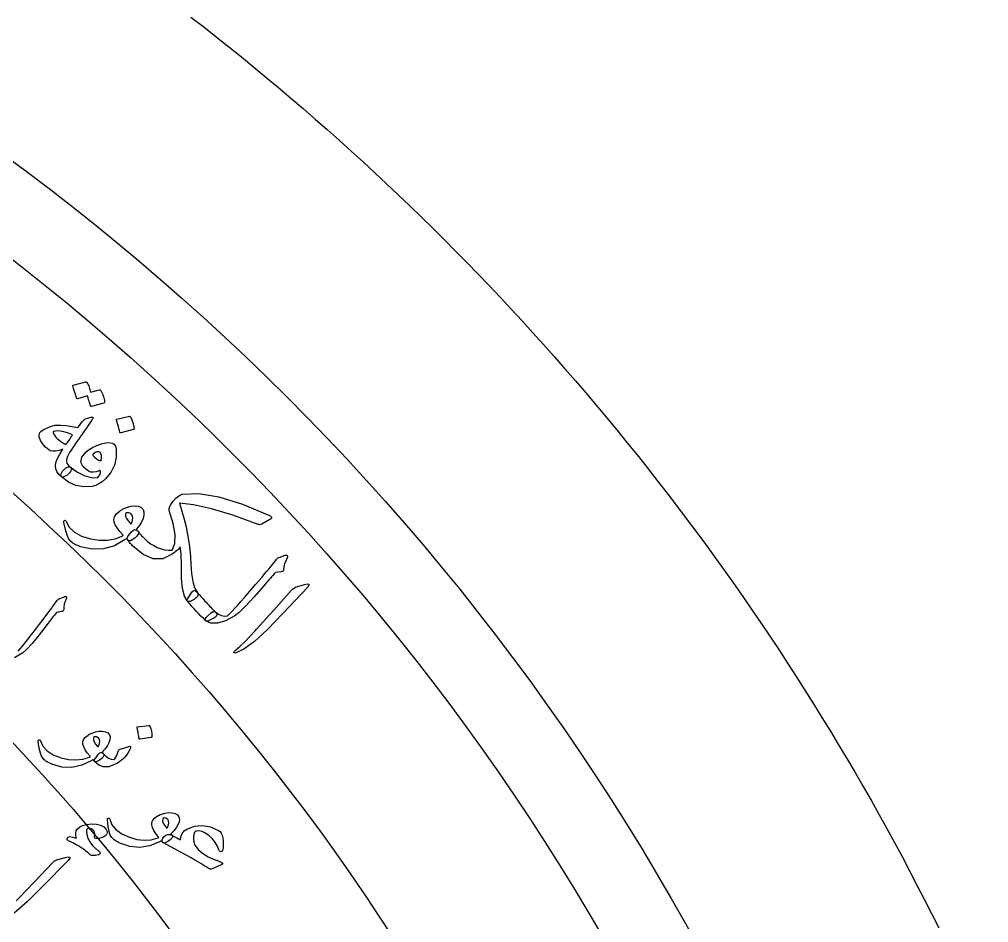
# Model space of a CAD drawing. Header units: millimetres. Extents: x -150 to 150, y -150 to 184.
# Drawn here: x 81.7 to 137.2, y 66.9 to 118.7 of the extents above; entities that cross this region are included whole.
import ezdxf

# ---------------------------------------------------------------- set-up
doc = ezdxf.new("R2010")
doc.units = ezdxf.units.MM
for name, color, linetype in [('CUT_OUTER', 1, 'Continuous'), ('ENGRAVE', 7, 'Continuous'), ('ENGRAVE_FINE', 8, 'Continuous'), ('GUIDE', 3, 'Continuous'), ('TEXT', 5, 'Continuous')]:
    doc.layers.add(name, color=color, linetype=linetype)

msp = doc.modelspace()

# ---------------------------------------------------------------- linework, layer by layer
at = {"layer": 'CUT_OUTER'}
msp.add_lwpolyline([(91.5574, 118.816), (92.2847, 118.252), (93.0086, 117.6835), (93.7289, 117.1106), (94.4457, 116.5333), (95.159, 115.9516), (95.8687, 115.3655), (96.5747, 114.7751), (97.2772, 114.1804), (97.9759, 113.5813), (98.671, 112.978), (99.3624, 112.3705), (100.05, 111.7587), (100.7338, 111.1427), (101.4139, 110.5225), (102.0901, 109.8981), (102.7626, 109.2697), (103.4311, 108.6371), (104.0957, 108.0004), (104.7564, 107.3596), (105.4132, 106.7148), (106.066, 106.066), (106.7148, 105.4132), (107.3596, 104.7564), (108.0004, 104.0957), (108.6371, 103.4311), (109.2697, 102.7626), (109.8981, 102.0901), (110.5225, 101.4139), (111.1427, 100.7338), (111.7587, 100.05), (112.3705, 99.3624), (112.978, 98.671), (113.5813, 97.9759), (114.1804, 97.2772), (114.7751, 96.5747), (115.3655, 95.8687), (115.9516, 95.159), (116.5333, 94.4457), (117.1106, 93.7289), (117.6835, 93.0086), (118.252, 92.2847), (118.816, 91.5574), (119.3755, 90.8267), (119.9306, 90.0925), (120.4811, 89.3549), (121.0271, 88.614), (121.5686, 87.8697), (122.1054, 87.1221), (122.6377, 86.3712), (123.1654, 85.6171), (123.6884, 84.8598), (124.2068, 84.0992), (124.7204, 83.3355), (125.2294, 82.5687), (125.7337, 81.7987), (126.2332, 81.0257), (126.728, 80.2496), (127.2181, 79.4705), (127.7033, 78.6885), (128.1837, 77.9034), (128.6593, 77.1154), (129.13, 76.3245), (129.5959, 75.5308), (130.0569, 74.7342), (130.513, 73.9347), (130.9642, 73.1325), (131.4105, 72.3276), (131.8518, 71.5199), (132.2882, 70.7095), (132.7196, 69.8965), (133.1459, 69.0808), (133.5673, 68.2625), (133.9836, 67.4417), (134.3949, 66.6183)], dxfattribs=at)
at = {"layer": 'ENGRAVE'}
for radius in [132.75, 112.1737, 91.5975]:
    msp.add_circle((0, 0), radius, dxfattribs=at)
at = {"layer": 'ENGRAVE_FINE'}
for radius in [122.4619, 101.8856]:
    msp.add_circle((0, 0), radius, dxfattribs=at)
at = {"layer": 'GUIDE'}
msp.add_circle((0, 0), 137.25, dxfattribs=at)
at = {"layer": 'TEXT'}
for points in [[(86.3215, 97.4579), (86.3365, 97.4586), (86.3519, 97.4533), (86.3678, 97.442), (86.3841, 97.4248), (86.427, 97.3455), (86.4657, 97.2657), (86.5003, 97.1853), (86.5307, 97.1043), (86.557, 97.022), (86.5792, 96.9377), (86.5974, 96.8513), (86.6115, 96.763), (86.61, 96.7412), (86.6022, 96.7236), (86.5881, 96.7103), (86.5677, 96.7012), (85.8382, 96.5003), (85.8242, 96.5015), (85.8119, 96.5125), (85.8011, 96.5333), (85.7919, 96.5638), (85.7882, 96.5878), (85.7795, 96.6238), (85.7658, 96.6719), (85.7472, 96.7321), (85.7234, 96.8052), (85.6945, 96.8918), (85.6605, 96.992), (85.6212, 97.1058), (85.0517, 96.9496), (85.0305, 96.948), (85.0137, 96.9579), (85.0012, 96.9792), (84.9931, 97.012), (84.9861, 97.0404), (84.9742, 97.0842), (84.9573, 97.1434), (84.9355, 97.218), (84.9078, 97.3088), (84.8735, 97.4164), (84.8325, 97.5408), (84.7847, 97.682), (84.7829, 97.7002), (84.7867, 97.7135), (84.7961, 97.722), (84.8112, 97.7255), (85.5288, 97.9102), (85.5437, 97.911), (85.5592, 97.9058), (85.5751, 97.8947), (85.5915, 97.8775), (85.6307, 97.8131), (85.6658, 97.7472), (85.6968, 97.68), (85.7238, 97.6115), (85.747, 97.5421), (85.7668, 97.4721), (85.7833, 97.4015), (85.7964, 97.3304)], [(85.837, 95.8849), (85.9091, 95.8905), (85.9426, 95.8689), (85.9374, 95.8202), (85.8936, 95.7443), (85.8634, 95.7019), (85.8223, 95.6425), (85.7703, 95.5663), (85.7074, 95.4732), (85.6324, 95.3627), (85.5443, 95.2346), (85.4431, 95.0887), (85.3287, 94.9252), (85.2164, 94.7644), (85.1156, 94.6205), (85.0265, 94.4936), (84.9491, 94.3836), (84.8837, 94.291), (84.8306, 94.216), (84.79, 94.1587), (84.7617, 94.1191), (84.5895, 93.864), (84.4767, 93.647), (84.423, 93.4679), (84.4287, 93.3269), (84.454, 93.2511), (84.4991, 93.1756), (84.5641, 93.1003), (84.649, 93.0253), (84.6911, 92.9721), (84.7069, 92.9132), (84.6964, 92.8485), (84.6596, 92.7781), (84.6026, 92.7048), (84.5372, 92.6378), (84.4635, 92.577), (84.3815, 92.5224), (84.304, 92.4827), (84.2383, 92.4605), (84.1845, 92.4558), (84.1424, 92.4686), (83.9837, 92.6156), (83.8722, 92.7702), (83.8078, 92.9325), (83.7907, 93.1027), (83.8243, 93.2996), (83.9071, 93.5237), (84.0392, 93.7753), (84.2206, 94.0542), (83.9993, 93.9835), (83.8053, 93.9459), (83.6384, 93.9413), (83.4984, 93.9699), (83.4065, 94.0173), (83.3118, 94.088), (83.2141, 94.182), (83.1135, 94.2994), (83.0165, 94.4336), (82.9429, 94.5552), (82.8929, 94.6644), (82.8664, 94.7612), (82.8605, 94.8573), (82.8739, 94.9406), (82.9066, 95.0113), (82.9586, 95.0693), (83.0371, 95.1299), (83.1326, 95.1894), (83.2454, 95.2478), (83.3752, 95.305), (83.5107, 95.358), (83.6226, 95.3968), (83.7111, 95.4214), (83.7761, 95.4319), (84.0878, 95.4334), (84.4072, 95.4108), (84.7343, 95.3639), (85.0689, 95.2926), (85.1675, 95.4197), (85.2538, 95.5284), (85.3279, 95.6185), (85.3897, 95.6901), (85.4462, 95.7463), (85.5042, 95.7898), (85.5637, 95.8207), (85.6249, 95.8389)], [(88.0259, 95.9439), (88.0409, 95.9444), (88.0563, 95.9388), (88.0719, 95.9273), (88.088, 95.9097), (88.1664, 95.7481), (88.2276, 95.5822), (88.2715, 95.4121), (88.2981, 95.2378), (88.2966, 95.2165), (88.2895, 95.2002), (88.2769, 95.189), (88.2589, 95.1829), (87.5322, 94.9892), (87.5109, 94.9881), (87.4943, 94.9984), (87.4824, 95.0201), (87.475, 95.0531), (87.4687, 95.0817), (87.4578, 95.1258), (87.4423, 95.1855), (87.4222, 95.2607), (87.3967, 95.3522), (87.365, 95.4606), (87.3269, 95.5861), (87.2824, 95.7286), (87.2782, 95.7494), (87.2803, 95.7644), (87.2888, 95.7737), (87.3036, 95.7772)], [(84.7731, 94.8729), (84.4765, 94.9979), (84.1984, 95.0735), (83.939, 95.0998), (83.6984, 95.077), (83.6743, 95.0662), (83.6602, 95.0494), (83.6561, 95.0265), (83.662, 94.9977), (83.7028, 94.9119), (83.7548, 94.828), (83.8182, 94.7458), (83.8928, 94.6654), (83.9787, 94.5868), (84.076, 94.5098), (84.1845, 94.4345), (84.3043, 94.3608), (84.3248, 94.3516), (84.3496, 94.3456), (84.3786, 94.3428), (84.4119, 94.3432), (84.4539, 94.3975), (84.4967, 94.4552), (84.5405, 94.5164), (84.5852, 94.5809), (84.6308, 94.6488), (84.6773, 94.7201), (84.7248, 94.7948), (84.7731, 94.8729)], [(87.1638, 94.339), (87.201, 94.2932), (87.2315, 94.2309), (87.2552, 94.1519), (87.2721, 94.0564), (87.2771, 93.5763), (87.1772, 93.1331), (86.9731, 92.7269), (86.6658, 92.3573), (86.4762, 92.1926), (86.2862, 92.0654), (86.096, 91.9758), (85.9055, 91.9235), (85.4236, 91.8974), (84.9698, 91.9795), (84.543, 92.1699), (84.1424, 92.4686), (84.1134, 92.5112), (84.106, 92.5667), (84.12, 92.6352), (84.1555, 92.7166), (84.1789, 92.7582), (84.2057, 92.7981), (84.2359, 92.8364), (84.2695, 92.873), (84.3046, 92.9074), (84.3395, 92.9393), (84.3741, 92.9686), (84.4085, 92.9953), (84.4749, 93.0353), (84.5371, 93.0536), (84.5951, 93.0503), (84.649, 93.0253), (85.0532, 92.7453), (85.4474, 92.5487), (85.8324, 92.4359), (86.2087, 92.407), (86.2786, 92.5026), (86.3298, 92.5828), (86.3623, 92.6476), (86.3761, 92.6969), (86.3821, 92.7448), (86.3804, 92.7814), (86.371, 92.8066), (86.3538, 92.8204), (86.3392, 92.827), (86.3254, 92.8298), (86.3124, 92.829), (86.3004, 92.8245), (86.129, 92.7583), (85.9694, 92.7323), (85.8218, 92.7465), (85.6859, 92.8009), (85.373, 93.047), (85.2449, 93.3111), (85.3015, 93.594), (85.5435, 93.8961), (85.7176, 94.0373), (85.9223, 94.1619), (86.1578, 94.2697), (86.424, 94.3605), (86.6727, 94.4204), (86.879, 94.4367), (87.0427, 94.4095), (87.1638, 94.339)], [(86.3464, 93.8641), (86.2689, 93.9034), (86.1783, 93.9021), (86.0749, 93.8601), (85.9585, 93.7775), (85.944, 93.761), (85.9346, 93.7484), (85.9302, 93.7396), (85.9307, 93.7348), (85.9793, 93.6627), (86.0349, 93.5967), (86.0975, 93.5369), (86.1673, 93.4833), (86.2351, 93.4429), (86.2977, 93.417), (86.3553, 93.4058), (86.4078, 93.4092), (86.4295, 93.5721), (86.4265, 93.7022), (86.3987, 93.7996), (86.3464, 93.8641)], [(88.4822, 89.3989), (88.4933, 89.3858), (88.5147, 89.3579), (88.5464, 89.3154), (88.5885, 89.2583), (88.6172, 89.2242), (88.6504, 89.1865), (88.6879, 89.1451), (88.7299, 89.1), (88.7766, 89.0509), (88.8284, 88.9973), (88.8854, 88.9393), (88.9474, 88.8769), (89.0824, 88.7564), (89.2409, 88.6415), (89.4229, 88.5323), (89.6284, 88.4284), (89.8425, 88.3444), (90.0562, 88.2886), (90.2696, 88.2612), (90.4827, 88.2623), (90.6244, 88.6572), (90.6437, 89.1675), (90.5386, 89.7931), (90.3066, 90.5336), (90.3055, 90.641), (90.345, 90.7668), (90.4252, 90.9112), (90.5461, 91.0741), (90.6981, 91.2421), (90.8365, 91.3662), (90.9612, 91.4463), (91.0724, 91.4825), (92.0078, 91.5145), (93.1512, 91.3259), (94.5011, 90.909), (96.0544, 90.2546), (96.0877, 90.2351), (96.1158, 90.2167), (96.1386, 90.1992), (96.1561, 90.1828), (96.1732, 90.157), (96.1766, 90.1304), (96.1665, 90.103), (96.1428, 90.0748), (96.1252, 90.0591), (96.1092, 90.0464), (96.0948, 90.0366), (96.0819, 90.0297), (95.6083, 89.7522), (95.5637, 89.7356), (95.5148, 89.7297), (95.4614, 89.7345), (95.4037, 89.7501), (93.9592, 90.2742), (92.7262, 90.6452), (91.7058, 90.8712), (90.8987, 90.9588), (91.0423, 90.5017), (91.1674, 90.0509), (91.2743, 89.6064), (91.3631, 89.1682), (91.4342, 88.7362), (91.4881, 88.31), (91.5249, 87.8896), (91.5448, 87.4752), (91.5814, 86.9282), (91.6538, 86.4767), (91.7631, 86.1204), (91.91, 85.8587), (91.9512, 85.7778), (91.957, 85.698), (91.9274, 85.6194), (91.8624, 85.5419), (91.8037, 85.4921), (91.7378, 85.4456), (91.6646, 85.4022), (91.5843, 85.3619), (91.5073, 85.3318), (91.4442, 85.319), (91.3951, 85.3233), (91.36, 85.3449), (91.1927, 85.629), (91.079, 86.0653), (91.0172, 86.6545), (91.0052, 87.3977), (91.007, 87.5332), (91.0063, 87.668), (91.0033, 87.8021), (90.998, 87.9356), (90.9898, 88.0681), (90.9785, 88.1992), (90.9641, 88.3289), (90.9466, 88.4572), (90.8918, 88.3944), (90.8355, 88.3345), (90.7778, 88.2777), (90.7186, 88.2238), (90.6591, 88.1725), (90.6004, 88.1234), (90.5425, 88.0765), (90.4853, 88.0318), (89.9541, 87.78), (89.3998, 87.7784), (88.8214, 88.0254), (88.2162, 88.5198), (88.1681, 88.5684), (88.1233, 88.6152), (88.0818, 88.6602), (88.0435, 88.7033), (88.0085, 88.7446), (87.9768, 88.7842), (87.9484, 88.8219), (87.9233, 88.8577), (87.9057, 88.9428), (87.941, 89.052), (88.0291, 89.1853), (88.17, 89.3429), (88.2578, 89.4156), (88.3391, 89.4492), (88.4139, 89.4437), (88.4822, 89.3989)], [(87.7941, 88.8797), (87.1733, 88.525), (86.5396, 88.3393), (85.893, 88.3212), (85.2325, 88.4694), (85.1496, 88.4995), (85.0699, 88.5315), (84.9935, 88.5654), (84.9204, 88.6012), (84.8512, 88.6388), (84.7867, 88.6785), (84.7269, 88.72), (84.6718, 88.7636), (84.5633, 88.9023), (84.4601, 89.1293), (84.3616, 89.4447), (84.2671, 89.8486), (84.2626, 89.898), (84.2684, 89.9362), (84.2846, 89.9633), (84.3113, 89.9791), (84.3412, 89.9826), (84.3669, 89.9729), (84.3885, 89.9497), (84.406, 89.9133), (84.5859, 89.5794), (84.8792, 89.3023), (85.2863, 89.0809), (85.8079, 88.9137), (86.2917, 88.8346), (86.7602, 88.8371), (87.214, 88.9219), (87.6529, 89.0893), (87.6624, 89.1012), (87.6676, 89.113), (87.6683, 89.1248), (87.6646, 89.1365), (87.4732, 89.3477), (87.3234, 89.5409), (87.2151, 89.7163), (87.1486, 89.8741), (87.133, 90.0334), (87.1775, 90.1896), (87.2823, 90.3427), (87.4474, 90.4928), (87.4713, 90.5108), (87.4963, 90.5284), (87.5224, 90.5457), (87.5497, 90.5626), (87.5784, 90.5796), (87.6089, 90.597), (87.6413, 90.6147), (87.6755, 90.6329), (87.9121, 90.7363), (88.1354, 90.7957), (88.3456, 90.8109), (88.5424, 90.7819), (88.705, 90.7122), (88.8125, 90.6055), (88.8647, 90.462), (88.8615, 90.2819), (88.8109, 90.0764), (88.7209, 89.8685), (88.5916, 89.6583), (88.4231, 89.4456), (88.4349, 89.4343), (88.4468, 89.4237), (88.4586, 89.4138), (88.4704, 89.4047), (88.4822, 89.3956), (88.494, 89.3858), (88.5058, 89.3752), (88.5176, 89.3638), (88.549, 89.3158), (88.5546, 89.2595), (88.5343, 89.1949), (88.4883, 89.122), (88.4286, 89.0509), (88.3616, 88.9856), (88.2872, 88.9261), (88.2055, 88.8724), (88.1275, 88.8313), (88.0643, 88.8093), (88.0158, 88.8066), (87.982, 88.8231), (87.8705, 88.9335), (87.8591, 88.9235), (87.8425, 88.9111), (87.8209, 88.8966), (87.7941, 88.8797)], [(88.1679, 89.8262), (88.2127, 89.9967), (88.22, 90.141), (88.1897, 90.2591), (88.122, 90.3508), (88.0614, 90.385), (87.9988, 90.4066), (87.9341, 90.4155), (87.8674, 90.4119), (87.8387, 90.4033), (87.8176, 90.3845), (87.8039, 90.3555), (87.7977, 90.3163), (87.8064, 90.2022), (87.8592, 90.0784), (87.9562, 89.945), (88.0973, 89.8017), (88.115, 89.7901), (88.1327, 89.7903), (88.1503, 89.8024), (88.1679, 89.8262)], [(96.5686, 87.8382), (96.7087, 87.8868), (96.8193, 87.926), (96.9003, 87.9558), (96.9517, 87.9762), (96.9862, 87.9871), (97.0167, 87.9885), (97.0432, 87.9803), (97.0655, 87.9626), (97.0831, 87.9355), (97.0893, 87.9053), (97.0841, 87.8721), (97.0674, 87.8359), (96.9827, 87.6624), (96.9203, 87.4905), (96.8803, 87.3202), (96.8628, 87.1515), (96.8541, 87.1009), (96.8264, 87.0637), (96.7797, 87.0398), (96.714, 87.0292), (96.3949, 86.996), (96.3174, 86.9087), (96.2414, 86.8228), (96.1669, 86.7384), (96.094, 86.6553), (96.0226, 86.5737), (95.9528, 86.4935), (95.8845, 86.4147), (95.8177, 86.3373), (95.1985, 85.622), (94.7003, 85.0785), (94.3239, 84.7059), (94.0699, 84.5037), (93.5275, 84.2275), (93.068, 84.0883), (92.6912, 84.0864), (92.3963, 84.2218), (92.3908, 84.2279), (92.3852, 84.234), (92.3796, 84.2401), (92.3741, 84.2462), (92.3758, 84.3142), (92.434, 84.41), (92.5489, 84.5338), (92.7204, 84.6856), (92.7881, 84.7369), (92.8494, 84.7613), (92.9043, 84.7586), (92.9526, 84.7288), (93.1259, 84.6014), (93.3008, 84.5229), (93.4776, 84.4935), (93.6563, 84.5131), (93.7816, 84.6357), (93.9208, 84.7786), (94.0741, 84.942), (94.2412, 85.1257), (94.4219, 85.3289), (94.6155, 85.5504), (94.8221, 85.7903), (95.0417, 86.0486), (95.2592, 86.3006), (95.4538, 86.5279), (95.6257, 86.7305), (95.7749, 86.9084), (95.9021, 87.0606), (96.0081, 87.1865), (96.0929, 87.2859), (96.1565, 87.359), (96.4514, 87.7433), (96.4844, 87.7769), (96.5149, 87.8039), (96.543, 87.8244), (96.5686, 87.8382)], [(98.0576, 86.2993), (98.2283, 86.3395), (98.313, 86.3255), (98.3116, 86.2574), (98.224, 86.1353), (96.8122, 84.6373), (95.9411, 83.7228), (95.201, 83.043), (94.5933, 82.5962), (94.1187, 82.3814), (94.07, 82.3751), (94.0375, 82.3789), (94.0212, 82.3928), (94.0211, 82.4167), (94.0301, 82.4438), (94.0472, 82.4726), (94.0726, 82.5031), (94.1062, 82.5353), (94.3785, 82.7741), (94.6564, 83.04), (94.9397, 83.3329), (95.2283, 83.6531), (95.3051, 83.7352), (95.5102, 83.9594), (95.8434, 84.3261), (96.3045, 84.8355), (97.3155, 85.9776), (97.373, 86.0341), (97.4314, 86.0801), (97.4909, 86.1154), (97.5513, 86.1401)], [(91.36, 85.3449), (91.3442, 85.3732), (91.342, 85.41), (91.3533, 85.4553), (91.3782, 85.509), (91.5789, 85.8331), (91.6559, 85.9259), (91.7368, 85.9612), (91.8215, 85.9388), (91.91, 85.8587), (91.9725, 85.786), (92.0357, 85.7132), (92.0996, 85.6403), (92.1642, 85.5674), (92.229, 85.4947), (92.2939, 85.4228), (92.3587, 85.3515), (92.4236, 85.281), (92.4887, 85.2107), (92.5545, 85.1404), (92.621, 85.0699), (92.6882, 84.9994), (92.7557, 84.9292), (92.8232, 84.8597), (92.8907, 84.7909), (92.9582, 84.7227), (93.0309, 84.6281), (93.0465, 84.5418), (93.0048, 84.4641), (92.9061, 84.3947), (92.5614, 84.2268), (92.5083, 84.2036), (92.464, 84.1941), (92.4285, 84.1981), (92.4019, 84.2157), (92.2655, 84.3488), (92.1309, 84.4842), (91.9981, 84.6219), (91.867, 84.7618), (91.7377, 84.9041), (91.6101, 85.0487), (91.4842, 85.1956), (91.36, 85.3449)], [(85.8764, 76.2227), (85.3051, 75.9444), (84.7321, 75.8168), (84.1572, 75.8388), (83.5798, 76.0093), (83.508, 76.041), (83.4391, 76.0741), (83.3733, 76.1087), (83.3105, 76.1447), (83.2513, 76.1823), (83.1964, 76.2212), (83.1458, 76.2617), (83.0994, 76.3036), (83.0112, 76.4331), (82.9329, 76.6407), (82.864, 76.9264), (82.8038, 77.2904), (82.8026, 77.3345), (82.81, 77.3681), (82.8261, 77.3911), (82.8507, 77.4036), (82.8774, 77.405), (82.8996, 77.3947), (82.9174, 77.3729), (82.9308, 77.3395), (83.0709, 77.0326), (83.3149, 76.7694), (83.6632, 76.5487), (84.1163, 76.3696), (84.5409, 76.2709), (84.9568, 76.2456), (85.3642, 76.2941), (85.7634, 76.417), (85.7725, 76.427), (85.7778, 76.4371), (85.7791, 76.4475), (85.7765, 76.4581), (85.619, 76.6567), (85.4974, 76.8369), (85.4116, 76.9989), (85.3618, 77.1428), (85.3572, 77.285), (85.4058, 77.4209), (85.5077, 77.5506), (85.663, 77.674), (85.6853, 77.6886), (85.7085, 77.7028), (85.7326, 77.7166), (85.7578, 77.73), (85.7842, 77.7434), (85.8123, 77.757), (85.8421, 77.7708), (85.8735, 77.7849), (86.0894, 77.8628), (86.291, 77.9024), (86.4783, 77.9035), (86.6512, 77.8663), (86.7913, 77.795), (86.8804, 77.6941), (86.9183, 77.5638), (86.905, 77.4042), (86.8481, 77.2249), (86.7562, 77.0457), (86.6293, 76.8668), (86.4674, 76.688), (86.4772, 76.6773), (86.4871, 76.6672), (86.497, 76.6578), (86.5069, 76.649), (86.5169, 76.6402), (86.5268, 76.6308), (86.5366, 76.6207), (86.5465, 76.61), (86.5715, 76.5655), (86.5732, 76.5152), (86.5515, 76.4591), (86.5064, 76.3971), (86.4493, 76.3375), (86.3861, 76.2835), (86.3166, 76.2351), (86.241, 76.1922), (86.1695, 76.1603), (86.1121, 76.1445), (86.0689, 76.1449), (86.0399, 76.1616), (85.9473, 76.266), (85.9367, 76.2578), (85.9213, 76.2478), (85.9012, 76.2361), (85.8764, 76.2227)], [(89.1529, 78.2286), (89.1661, 78.2276), (89.1791, 78.2213), (89.1917, 78.2097), (89.2041, 78.1928), (89.2571, 78.0434), (89.2945, 77.8918), (89.3162, 77.7381), (89.3223, 77.5824), (89.3189, 77.5637), (89.311, 77.55), (89.2989, 77.5413), (89.2824, 77.5377), (88.6236, 77.4338), (88.6048, 77.4349), (88.5912, 77.4455), (88.5828, 77.4656), (88.5796, 77.4954), (88.5769, 77.5211), (88.5717, 77.5609), (88.564, 77.6148), (88.5538, 77.6828), (88.5404, 77.7657), (88.5232, 77.8641), (88.5022, 77.978), (88.4772, 78.1074), (88.4756, 78.1261), (88.4789, 78.1392), (88.4873, 78.1465), (88.5006, 78.1483)], [(86.2631, 77.0405), (86.3129, 77.1891), (86.3278, 77.3167), (86.3078, 77.4232), (86.253, 77.5086), (86.2013, 77.5424), (86.1471, 77.5652), (86.0902, 77.577), (86.0308, 77.5777), (86.0049, 77.5717), (85.985, 77.5563), (85.9712, 77.5314), (85.9634, 77.497), (85.9644, 77.3952), (86.0041, 77.2823), (86.0823, 77.1583), (86.1991, 77.0229), (86.2142, 77.0116), (86.2299, 77.0108), (86.2462, 77.0204), (86.2631, 77.0405)], [(87.505, 76.8718), (87.9893, 77.0186), (88.0477, 77.0287), (88.0829, 77.016), (88.0948, 76.9805), (88.0834, 76.9222), (88.0218, 76.7791), (87.9456, 76.6434), (87.855, 76.515), (87.75, 76.394), (87.6296, 76.28), (87.493, 76.1727), (87.34, 76.072), (87.1708, 75.978), (86.8503, 75.8606), (86.5544, 75.853), (86.2828, 75.9552), (86.035, 76.1671), (86.0281, 76.2106), (86.056, 76.2863), (86.1188, 76.3942), (86.2162, 76.5342), (86.275, 76.6017), (86.331, 76.6484), (86.3845, 76.6743), (86.4353, 76.6793), (86.4631, 76.6718), (86.4891, 76.6579), (86.5134, 76.6375), (86.536, 76.6106), (86.6763, 76.4616), (86.8253, 76.3558), (86.9829, 76.2931), (87.1495, 76.2737), (87.1598, 76.2753), (87.1697, 76.2816), (87.1794, 76.2924), (87.1886, 76.3079), (87.2484, 76.3991), (87.3004, 76.5019), (87.3445, 76.6165), (87.3808, 76.7428), (87.3968, 76.7879), (87.4229, 76.8244), (87.4589, 76.8524), (87.505, 76.8718)], [(89.7843, 71.5783), (89.199, 71.3306), (88.6201, 71.2334), (88.0472, 71.2857), (87.4796, 71.4865), (87.4095, 71.5219), (87.3425, 71.5586), (87.2786, 71.5966), (87.2178, 71.636), (87.1607, 71.6766), (87.1079, 71.7184), (87.0595, 71.7614), (87.0154, 71.8057), (86.9342, 71.9398), (86.8669, 72.1512), (86.8132, 72.4401), (86.7723, 72.8068), (86.7735, 72.851), (86.7827, 72.8841), (86.7999, 72.9062), (86.8251, 72.9174), (86.8519, 72.9173), (86.8736, 72.9059), (86.8902, 72.8832), (86.9018, 72.8492), (87.0255, 72.5353), (87.2552, 72.2595), (87.5913, 72.0208), (88.0343, 71.8179), (88.4531, 71.6969), (88.8671, 71.6497), (89.2766, 71.6766), (89.6817, 71.7782), (89.6913, 71.7877), (89.6971, 71.7976), (89.699, 71.8079), (89.6969, 71.8186), (89.5502, 72.0252), (89.4382, 72.2116), (89.3611, 72.3779), (89.319, 72.5242), (89.3219, 72.6665), (89.3777, 72.7997), (89.4863, 72.9238), (89.6479, 73.0388), (89.6708, 73.0522), (89.6948, 73.0651), (89.7196, 73.0776), (89.7455, 73.0897), (89.7726, 73.1016), (89.8014, 73.1137), (89.8318, 73.126), (89.8639, 73.1384), (90.0836, 73.2048), (90.287, 73.2337), (90.4741, 73.2249), (90.6448, 73.1786), (90.781, 73.1), (90.8646, 72.9946), (90.8956, 72.8624), (90.8738, 72.7038), (90.8076, 72.5277), (90.7063, 72.3536), (90.5701, 72.1817), (90.399, 72.0117), (90.4082, 72.0004), (90.4176, 71.9898), (90.427, 71.9799), (90.4364, 71.9706), (90.4459, 71.9613), (90.4553, 71.9514), (90.4646, 71.9408), (90.4738, 71.9296), (90.4965, 71.8839), (90.4955, 71.8336), (90.4709, 71.7787), (90.4226, 71.7192), (90.3624, 71.6626), (90.2964, 71.612), (90.2245, 71.5674), (90.1468, 71.5286), (90.0736, 71.5004), (90.0155, 71.4877), (89.9724, 71.4904), (89.9443, 71.5086), (89.8574, 71.6178), (89.8463, 71.6101), (89.8304, 71.6009), (89.8097, 71.5903), (89.7843, 71.5783)], [(90.2137, 72.3745), (90.2712, 72.5203), (90.2928, 72.6469), (90.2785, 72.7543), (90.2283, 72.8424), (90.1785, 72.879), (90.1255, 72.9046), (90.0693, 72.9193), (90.01, 72.9231), (89.9838, 72.9186), (89.9632, 72.9042), (89.9481, 72.8801), (89.9385, 72.8461), (89.9341, 72.7445), (89.9677, 72.6297), (90.0393, 72.5016), (90.1488, 72.3603), (90.1632, 72.3482), (90.1789, 72.3465), (90.1957, 72.3553), (90.2137, 72.3745)], [(85.787, 70.8103), (85.6984, 70.8855), (85.6159, 70.9549), (85.5393, 71.0185), (85.4688, 71.0764), (85.4042, 71.1279), (85.3455, 71.1721), (85.2929, 71.2091), (85.2461, 71.239), (85.1971, 71.2679), (85.1373, 71.3022), (85.067, 71.3419), (84.986, 71.3868), (84.8939, 71.4366), (84.7903, 71.491), (84.6753, 71.5499), (84.5488, 71.6132), (84.5017, 71.6428), (84.4724, 71.6774), (84.4608, 71.717), (84.4668, 71.7615), (84.5177, 71.8284), (84.6235, 71.8516), (84.7844, 71.8308), (85.0003, 71.7657), (84.9667, 71.9269), (84.9603, 72.0654), (84.9813, 72.1813), (85.0297, 72.2744), (85.1645, 72.3991), (85.347, 72.4919), (85.5773, 72.5525), (85.8556, 72.5806), (86.1354, 72.5691), (86.3702, 72.5117), (86.5596, 72.4085), (86.7036, 72.2597), (86.7564, 72.1538), (86.7631, 72.0574), (86.7238, 71.9706), (86.6385, 71.8933), (86.53, 71.8292), (86.4211, 71.782), (86.3118, 71.7516), (86.2021, 71.738), (86.1136, 71.7421), (86.0562, 71.7662), (86.0296, 71.8102), (86.034, 71.8743), (86.0509, 71.9576), (86.0484, 72.0364), (86.0265, 72.1105), (85.9853, 72.1799), (85.9316, 72.2439), (85.8714, 72.2895), (85.8048, 72.3166), (85.7318, 72.3253), (85.6602, 72.3162), (85.6095, 72.2887), (85.5799, 72.2427), (85.5713, 72.1784), (85.589, 71.9797), (85.6521, 71.7736), (85.7606, 71.5599), (85.9145, 71.3383), (85.93, 71.3208), (85.9486, 71.3021), (85.97, 71.2824), (85.9945, 71.2615), (86.0215, 71.2392), (86.0506, 71.215), (86.0819, 71.1891), (86.1153, 71.1613), (86.1511, 71.1308), (86.1836, 71.1034), (86.2128, 71.0789), (86.2389, 71.0576), (86.2617, 71.0385), (86.2812, 71.021), (86.2974, 71.0051), (86.3102, 70.9907), (86.3305, 70.9603), (86.3409, 70.9303), (86.3415, 70.9008), (86.3322, 70.8718), (86.3198, 70.8481), (86.3048, 70.8294), (86.287, 70.8155), (86.2666, 70.8066), (86.0954, 70.7763), (85.9584, 70.7667), (85.8556, 70.778), (85.787, 70.8103)], [(93.2914, 70.2315), (92.7269, 69.9924), (92.6938, 69.9884), (92.6555, 69.9944), (92.612, 70.0103), (92.5633, 70.0363), (92.4649, 70.1011), (92.359, 70.1688), (92.2455, 70.2393), (92.1244, 70.3127), (91.9961, 70.3892), (91.861, 70.4689), (91.719, 70.552), (91.5701, 70.6383), (89.9397, 71.5143), (89.9052, 71.5854), (89.9066, 71.6664), (89.944, 71.7573), (90.0174, 71.8583), (90.1138, 71.9423), (90.2203, 71.9825), (90.3368, 71.9786), (90.4634, 71.9307), (90.4777, 71.9235), (90.5057, 71.9089), (90.5473, 71.8868), (90.6025, 71.8572), (90.6707, 71.8201), (90.7512, 71.7757), (90.844, 71.7238), (90.9492, 71.6644), (90.9763, 71.8693), (91.0469, 72.0415), (91.1611, 72.181), (91.319, 72.2876), (91.7627, 72.4553), (92.2148, 72.4994), (92.6751, 72.419), (93.1431, 72.2133), (93.2214, 72.1495), (93.2866, 72.0552), (93.3387, 71.9307), (93.3775, 71.7759), (93.4011, 71.6024), (93.4089, 71.4326), (93.4009, 71.2663), (93.3771, 71.1036), (93.3623, 71.0517), (93.3389, 71.0156), (93.307, 70.9955), (93.2665, 70.9911), (93.2257, 71.0001), (93.1931, 71.02), (93.1685, 71.0507), (93.152, 71.0923), (93.0715, 71.3131), (92.9516, 71.5218), (92.7926, 71.7181), (92.5945, 71.9018), (92.3899, 72.0482), (92.1967, 72.1401), (92.0149, 72.1776), (91.8449, 72.1611), (91.7887, 72.1288), (91.7459, 72.0644), (91.7166, 71.9678), (91.7005, 71.8393), (91.6988, 71.7056), (91.7117, 71.5835), (91.7391, 71.4729), (91.781, 71.3736), (91.9658, 71.1225), (92.2211, 70.8986), (92.5472, 70.7015), (92.9444, 70.5304), (92.9892, 70.5135), (93.0328, 70.4968), (93.0751, 70.4802), (93.116, 70.4638), (93.155, 70.4477), (93.1914, 70.4319), (93.2252, 70.4165), (93.2564, 70.4014), (93.3397, 70.3573), (93.3734, 70.3142), (93.3573, 70.2723), (93.2914, 70.2315)]]:
    msp.add_lwpolyline(points, close=True, dxfattribs=at)
for points in [[(81.6587, 82.4807), (81.7751, 82.6145), (81.9029, 82.7671), (82.0421, 82.9386), (82.1923, 83.1279), (82.3531, 83.3342), (82.5245, 83.5574), (82.7065, 83.7975), (82.8869, 84.032), (83.0483, 84.2435), (83.1908, 84.4318), (83.3143, 84.5971), (83.4197, 84.7386), (83.5075, 84.8556), (83.5778, 84.948), (83.6306, 85.016), (83.8732, 85.3717), (83.9008, 85.4032), (83.9265, 85.4287), (83.9504, 85.4483), (83.9724, 85.4618), (83.9724, 85.4618), (84.0943, 85.512), (84.1905, 85.5523), (84.2609, 85.5828), (84.3055, 85.6035), (84.3356, 85.6149), (84.3626, 85.6176), (84.3864, 85.6117), (84.4071, 85.5972), (84.424, 85.574), (84.431, 85.5475), (84.428, 85.5178), (84.4151, 85.4849), (84.3484, 85.3267), (84.3016, 85.1711), (84.2746, 85.018), (84.2674, 84.8675), (84.2622, 84.8222), (84.2394, 84.7878), (84.1992, 84.7642), (84.1415, 84.7515), (83.8601, 84.706), (83.7956, 84.6246), (83.7324, 84.5446), (83.6706, 84.466), (83.61, 84.3886), (83.5507, 84.3126), (83.4927, 84.238), (83.4361, 84.1646), (83.3807, 84.0926), (82.8668, 83.4269), (82.4518, 82.9196), (82.1365, 82.5701), (81.9211, 82.378), (81.4535, 82.1057)], [(81.5515, 68.1658), (81.762, 68.3849), (82.1042, 68.7434), (82.5774, 69.2415), (83.6153, 70.3593), (83.6741, 70.4145), (83.7337, 70.4589), (83.7941, 70.4928), (83.8552, 70.5159), (84.366, 70.6619), (84.5379, 70.6975), (84.6225, 70.681), (84.6196, 70.6127), (84.5291, 70.4927), (83.0809, 69.0297), (82.1873, 68.1373), (81.4302, 67.4765)]]:
    msp.add_lwpolyline(points, dxfattribs=at)

doc.saveas('drawing.dxf')
